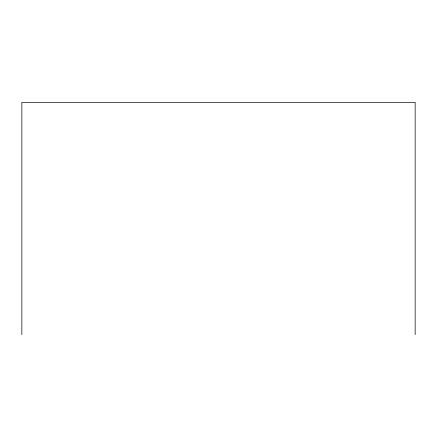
<?xml version="1.0" encoding="UTF-8"?>
<svg xmlns="http://www.w3.org/2000/svg" width="437" height="437" viewBox="0 0 437 437"><rect width="100%" height="100%" fill="white"/><g stroke="black" fill="none" stroke-linecap="round" stroke-linejoin="round"><path stroke-width="0.66" d="M415.15 334.644L415.15 102.356L21.85 102.356L21.85 334.644"/></g></svg>
